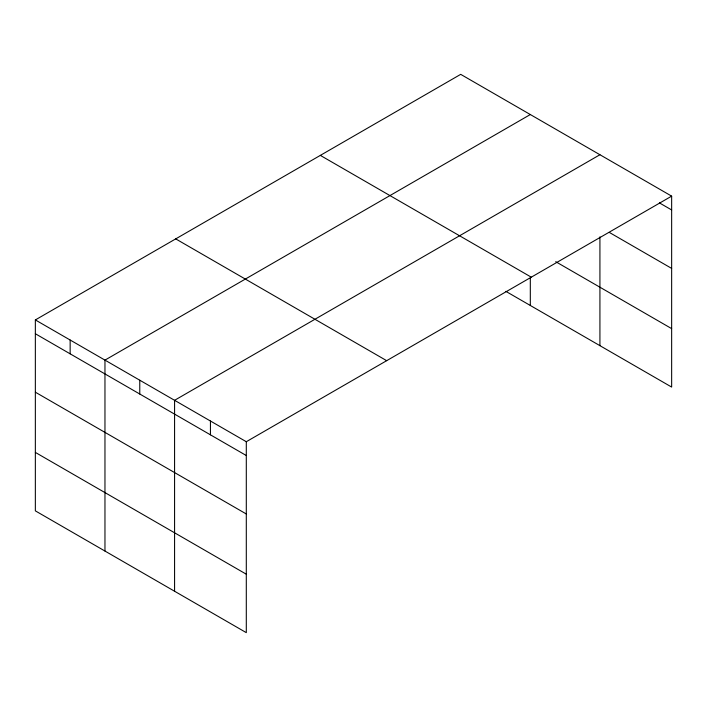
<?xml version="1.0" encoding="UTF-8"?>
<svg xmlns="http://www.w3.org/2000/svg" width="707" height="707" viewBox="0 0 707 707"><rect width="100%" height="100%" fill="white"/><g stroke="black" fill="none" stroke-linecap="round" stroke-linejoin="round"><path stroke-width="1.06" d="M671.65 196.139L460.699 74.35L35.35 319.926L35.35 510.861L246.301 632.65L246.301 441.716L671.65 196.139L671.65 387.074L505.858 291.355M530.312 114.543L104.963 360.119L104.963 551.045M599.925 154.736L174.576 400.312L174.576 591.238M659.384 202.874L671.65 209.952M609.363 232.444L671.65 268.404M555.711 261.687L671.65 328.622M320.333 155.39L531.284 277.179M175.716 238.886L386.667 360.676M35.35 319.926L246.301 441.716M35.35 333.739L246.301 455.529M35.35 392.191L246.301 513.98M35.35 452.409L246.301 574.199M599.925 236.845L599.925 345.661M530.312 277.904L530.312 305.477M210.439 421.01L210.439 434.823M139.765 380.216L139.765 394.029M70.152 340.023L70.152 353.836"/></g></svg>
